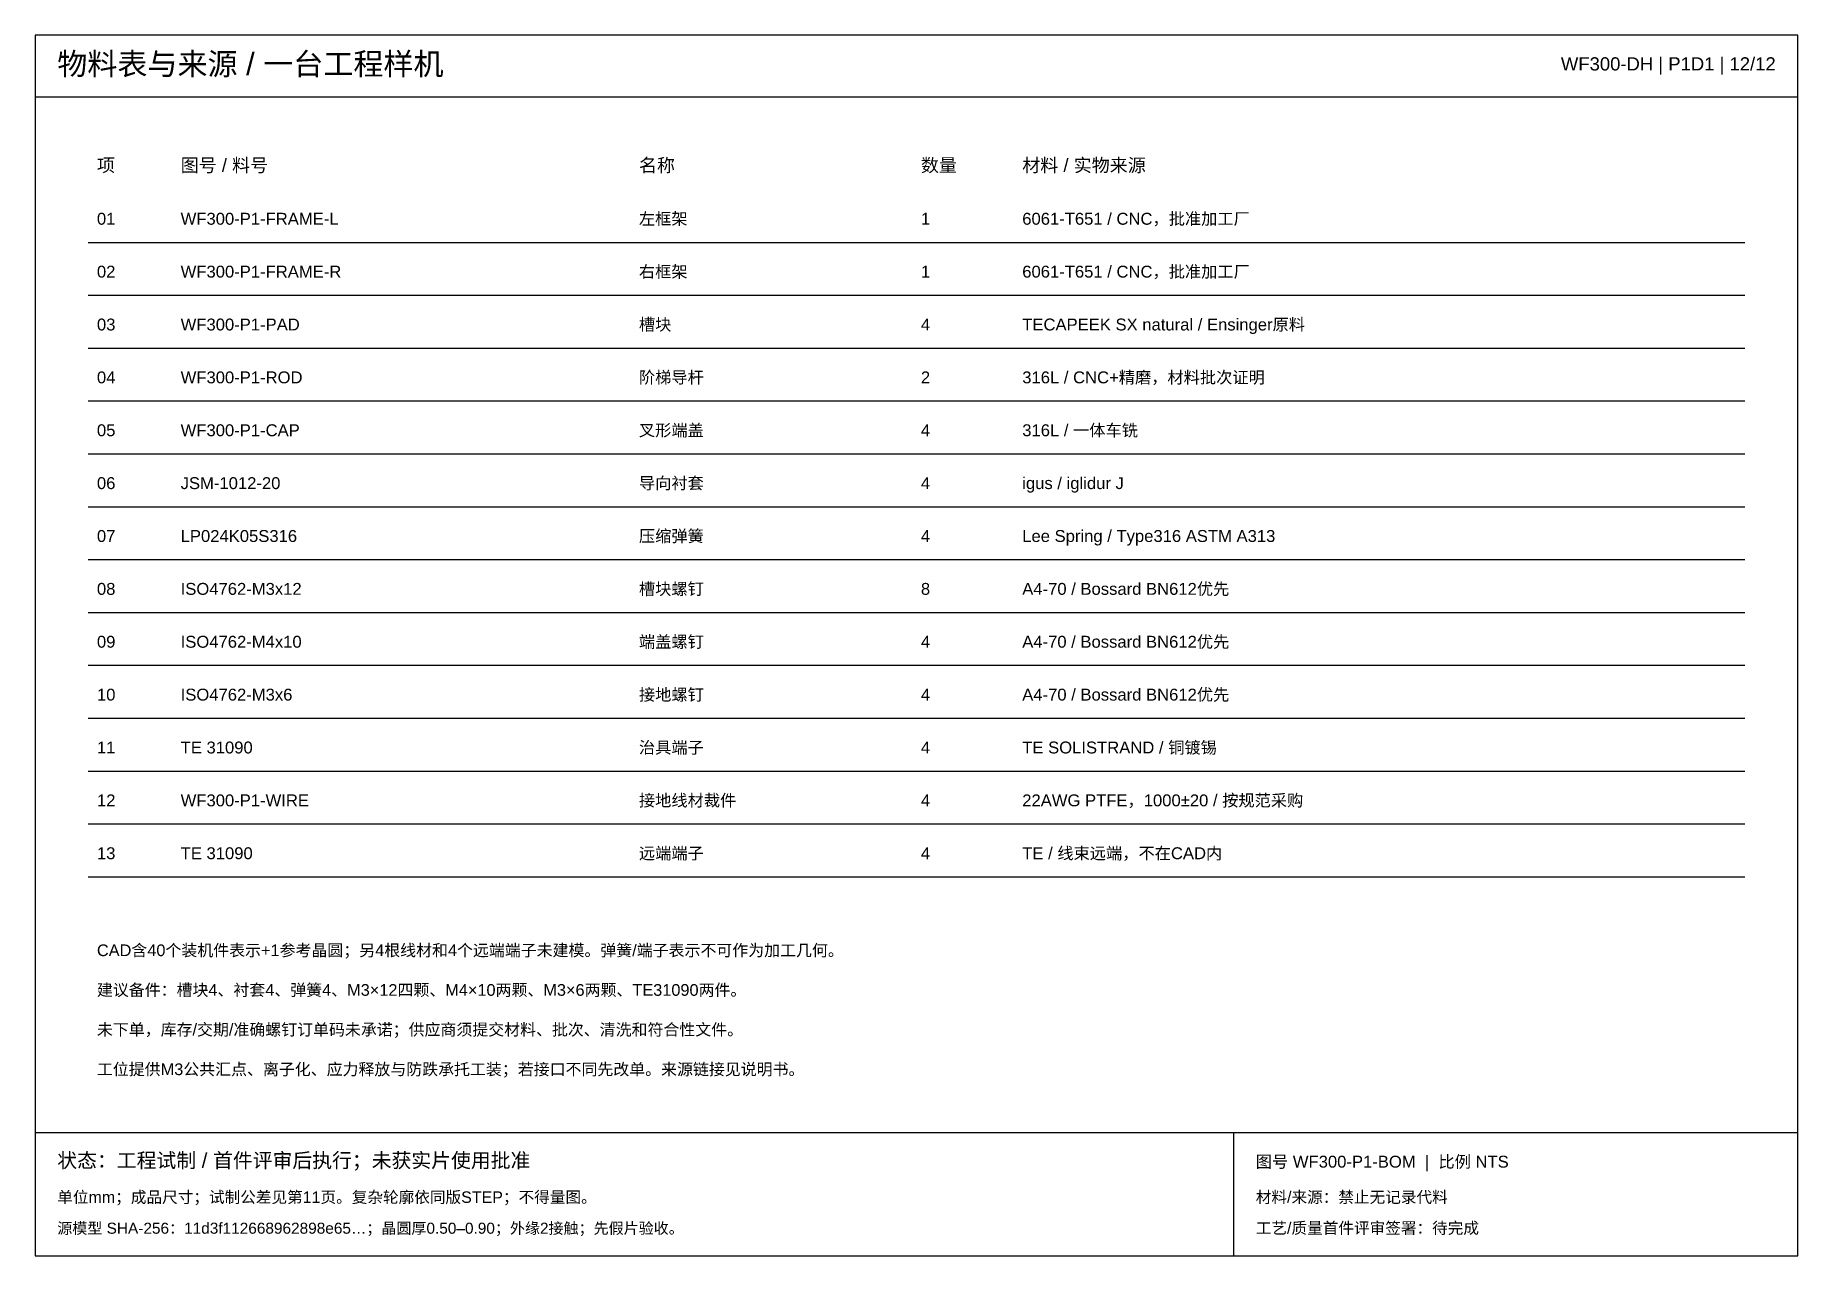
# Model space of a CAD drawing. Header units: millimetres. Extents: x 10 to 410, y 10 to 287.
import ezdxf
from ezdxf.enums import TextEntityAlignment as Align

# ---------------------------------------------------------------- set-up
doc = ezdxf.new("R2010")
doc.units = ezdxf.units.MM
for name, color, linetype in [('HOLD', 1, 'Continuous'), ('OUTLINE', 7, 'Continuous'), ('TEXT', 7, 'Continuous')]:
    doc.layers.add(name, color=color, linetype=linetype)
doc.styles.add('CJK', font='Arial Unicode.ttf')

msp = doc.modelspace()

# ---------------------------------------------------------------- linework, layer by layer
at = {"layer": 'OUTLINE'}
for p, q in [((10, 273), (410, 273)), ((22, 240), (398, 240)), ((22, 228), (398, 228)), ((22, 216), (398, 216)), ((22, 204), (398, 204)), ((22, 192), (398, 192)), ((22, 180), (398, 180)), ((22, 168), (398, 168)), ((22, 156), (398, 156)), ((22, 144), (398, 144)), ((22, 132), (398, 132)), ((22, 120), (398, 120)), ((22, 108), (398, 108)), ((22, 96), (398, 96)), ((10, 38), (410, 38)), ((282, 10), (282, 38))]:
    msp.add_line(p, q, dxfattribs=at)
msp.add_lwpolyline([(10, 10), (410, 10), (410, 287), (10, 287), (10, 10)], dxfattribs=at)

# ---------------------------------------------------------------- texts
at = {"layer": 'HOLD', "style": 'CJK'}
msp.add_text('状态：工程试制 / 首件评审后执行；未获实片使用批准', height=3.3, dxfattribs=at).set_placement((15, 30))
at = {"layer": 'TEXT', "style": 'CJK'}
for s, height, p in [('物料表与来源 / 一台工程样机', 5, (15, 278)), ('项', 3, (24, 256)), ('图号 / 料号', 3, (43, 256)), ('名称', 3, (147, 256)), ('数量', 3, (211, 256)), ('材料 / 实物来源', 3, (234, 256)), ('01', 2.7, (24, 244)), ('WF300-P1-FRAME-L', 2.7, (43, 244)), ('左框架', 2.7, (147, 244)), ('1', 2.7, (211, 244)), ('6061-T651 / CNC，批准加工厂', 2.7, (234, 244)), ('02', 2.7, (24, 232)), ('WF300-P1-FRAME-R', 2.7, (43, 232)), ('右框架', 2.7, (147, 232)), ('1', 2.7, (211, 232)), ('6061-T651 / CNC，批准加工厂', 2.7, (234, 232)), ('03', 2.7, (24, 220)), ('WF300-P1-PAD', 2.7, (43, 220)), ('槽块', 2.7, (147, 220)), ('4', 2.7, (211, 220)), ('TECAPEEK SX natural / Ensinger原料', 2.7, (234, 220)), ('04', 2.7, (24, 208)), ('WF300-P1-ROD', 2.7, (43, 208)), ('阶梯导杆', 2.7, (147, 208)), ('2', 2.7, (211, 208)), ('316L / CNC+精磨，材料批次证明', 2.7, (234, 208)), ('05', 2.7, (24, 196)), ('WF300-P1-CAP', 2.7, (43, 196)), ('叉形端盖', 2.7, (147, 196)), ('4', 2.7, (211, 196)), ('316L / 一体车铣', 2.7, (234, 196)), ('06', 2.7, (24, 184)), ('JSM-1012-20', 2.7, (43, 184)), ('导向衬套', 2.7, (147, 184)), ('4', 2.7, (211, 184)), ('igus / iglidur J', 2.7, (234, 184)), ('07', 2.7, (24, 172)), ('LP024K05S316', 2.7, (43, 172)), ('压缩弹簧', 2.7, (147, 172)), ('4', 2.7, (211, 172)), ('Lee Spring / Type316 ASTM A313', 2.7, (234, 172)), ('08', 2.7, (24, 160)), ('ISO4762-M3x12', 2.7, (43, 160)), ('槽块螺钉', 2.7, (147, 160)), ('8', 2.7, (211, 160)), ('A4-70 / Bossard BN612优先', 2.7, (234, 160)), ('09', 2.7, (24, 148)), ('ISO4762-M4x10', 2.7, (43, 148)), ('端盖螺钉', 2.7, (147, 148)), ('4', 2.7, (211, 148)), ('A4-70 / Bossard BN612优先', 2.7, (234, 148)), ('10', 2.7, (24, 136)), ('ISO4762-M3x6', 2.7, (43, 136)), ('接地螺钉', 2.7, (147, 136)), ('4', 2.7, (211, 136)), ('A4-70 / Bossard BN612优先', 2.7, (234, 136)), ('11', 2.7, (24, 124)), ('TE 31090', 2.7, (43, 124)), ('治具端子', 2.7, (147, 124)), ('4', 2.7, (211, 124)), ('TE SOLISTRAND / 铜镀锡', 2.7, (234, 124)), ('12', 2.7, (24, 112)), ('WF300-P1-WIRE', 2.7, (43, 112)), ('接地线材裁件', 2.7, (147, 112)), ('4', 2.7, (211, 112)), ('22AWG PTFE，1000±20 / 按规范采购', 2.7, (234, 112)), ('13', 2.7, (24, 100)), ('TE 31090', 2.7, (43, 100)), ('远端端子', 2.7, (147, 100)), ('4', 2.7, (211, 100)), ('TE / 线束远端，不在CAD内', 2.7, (234, 100)), ('CAD含40个装机件表示+1参考晶圆；另4根线材和4个远端端子未建模。弹簧/端子表示不可作为加工几何。', 2.65, (24, 78)), ('建议备件：槽块4、衬套4、弹簧4、M3×12四颗、M4×10两颗、M3×6两颗、TE31090两件。', 2.65, (24, 69)), ('未下单，库存/交期/准确螺钉订单码未承诺；供应商须提交材料、批次、清洗和符合性文件。', 2.65, (24, 60)), ('工位提供M3公共汇点、离子化、应力释放与防跌承托工装；若接口不同先改单。来源链接见说明书。', 2.65, (24, 51)), ('图号 WF300-P1-BOM  |  比例 NTS', 2.7, (287, 30)), ('单位mm；成品尺寸；试制公差见第11页。复杂轮廓依同版STEP；不得量图。', 2.6, (15, 22)), ('材料/来源：禁止无记录代料', 2.6, (287, 22)), ('源模型 SHA-256：11d3f112668962898e65…；晶圆厚0.50–0.90；外缘2接触；先假片验收。', 2.5, (15, 15)), ('工艺/质量首件评审签署：待完成', 2.6, (287, 15))]:
    msp.add_text(s, height=height, dxfattribs=at).set_placement(p)
msp.add_text('WF300-DH | P1D1 | 12/12', height=3, dxfattribs=at).set_placement((405, 279), align=Align.RIGHT)

doc.saveas('drawing.dxf')
